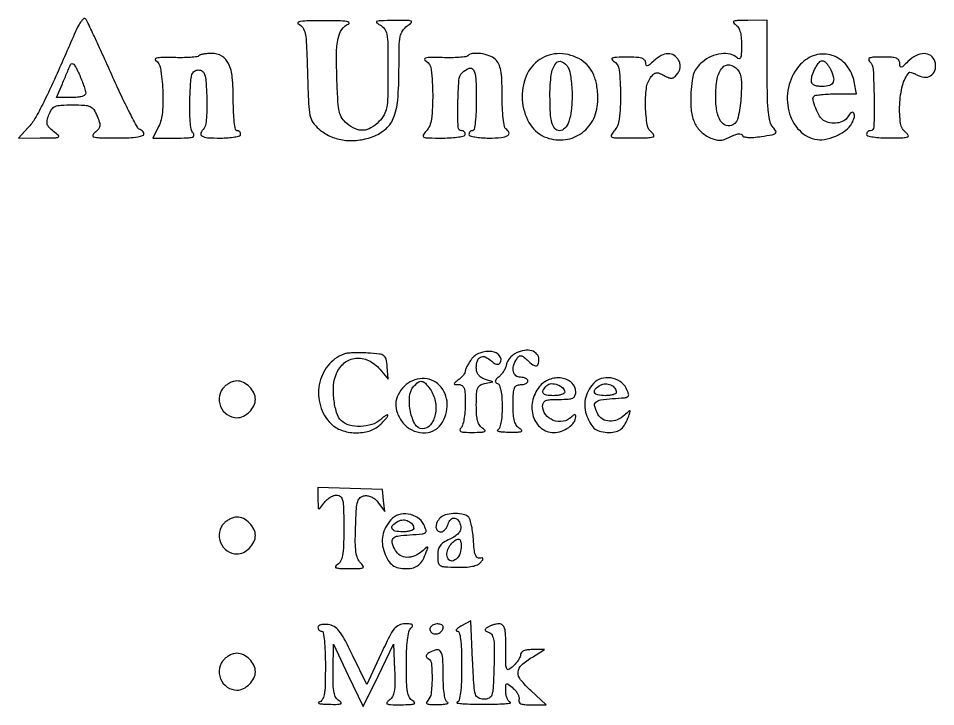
# Model space of a CAD drawing. Extents: x 16 to 560, y 1676 to 2109.
# Drawn here: x 15.6 to 264.7, y 1921.5 to 2108.5 of the extents above; entities that cross this region are included whole.
import ezdxf

# ---------------------------------------------------------------- set-up
doc = ezdxf.new("R2010")
doc.units = 0

msp = doc.modelspace()

# ---------------------------------------------------------------- linework, layer by layer
for points in [[(31.15173, 2104.914867, -0.002225), (25.822182, 2092.798487, -0.009915), (22.522388, 2085.765067, -0.01592), (20.138004, 2081.298466, -0.05941), (18.237154, 2078.75), (15.625818, 2076), (21.562909, 2076.022236, 0.00287), (25.57799, 2076.060325, 0.111331), (26.442379, 2076.269086, 0.522816), (26.506883, 2076.699938, 0.025032), (25.196639, 2077.816787, -0.034748), (23.997508, 2078.879806, -0.12532), (23.488191, 2079.75571, -0.125746), (23.460715, 2080.766799, -0.035092), (23.921889, 2082.294551, -0.056311), (24.701128, 2083.806712, -0.147126), (25.634124, 2084.577237, -0.087457), (27.145359, 2084.92103, -0.012304), (30.353929, 2085, -0.012545), (33.642244, 2084.917483, -0.094732), (35.145248, 2084.551143, -0.145519), (36.106901, 2083.712821, -0.043052), (37.016229, 2081.960821, -0.021153), (37.657708, 2080.205656, -0.112441), (37.743056, 2079.193911, -0.149587), (37.369594, 2078.393906, -0.047299), (36.387549, 2077.492624, 0.139467), (35.83954, 2076.765187, 0.451101), (36.084619, 2076.293339, 0.056369), (37.660553, 2076.084756, 0.003717), (42.25, 2076.031803, 0.014962), (46.818727, 2076.149783, 0.070682), (49.382623, 2076.661154, 0.464371), (49.674437, 2077.428684, 0.176352), (48.680969, 2078.292182, -0.179371), (47.962901, 2078.923725, -0.004424), (45.88275, 2082.865214, -0.009023), (43.538135, 2087.612866, -0.005954), (41.007374, 2093.149171, 0.002098), (38.514908, 2098.714848, 0.00314), (36.287028, 2103.553186, 0.001316), (34.344705, 2107.674292, 0.067607), (33.861539, 2108.414867, 0.401875), (33.42279, 2108.455997, 0.060372), (32.739132, 2107.764125, 0.040794), (31.944244, 2106.543656, 0.021454)], [(91.645219, 2107.007599, -0.150069), (92.852088, 2106.028759, -0.102516), (93.523282, 2104.382422, -0.035392), (93.876095, 2101.246743, -0.003317), (94.145219, 2093.484099, 0.003481), (94.429817, 2085.35227, 0.040537), (94.819744, 2082.197518, 0.098933), (95.640816, 2080.26214, 0.065604), (97.253944, 2078.457687, 0.068947), (100.228475, 2076.540066, 0.067805), (103.629141, 2075.489799, 0.064492), (107.338068, 2075.358671, 0.053297), (111.217246, 2076.144854, 0.090829), (115.092066, 2078.199772, 0.126878), (117.453635, 2081.308745, 0.079607), (118.6638, 2086.289926, 0.019827), (118.998446, 2094.693296, -0.004891), (119.059372, 2100.82579, -0.041862), (119.342524, 2103.554624, -0.098206), (119.995425, 2105.175831, -0.095576), (121.222506, 2106.443296, 0.035989), (122.349275, 2107.36, 0.549132), (122.271572, 2107.767405, 0.094392), (121.314882, 2107.951152, 0.003215), (117.472506, 2107.93232, 0.004401), (114.139627, 2107.865211, 0.067951), (113.010849, 2107.677687, 0.581002), (112.933721, 2107.329195, 0.071764), (113.75, 2106.779505, -0.120581), (115.015081, 2105.736713, -0.116273), (115.676814, 2104.213819, -0.040985), (115.948277, 2101.408864, -0.003639), (116, 2094.301731, -0.004379), (115.938426, 2087.271842, -0.0395), (115.642275, 2084.211727, -0.087086), (114.933339, 2082.264574, -0.065718), (113.545455, 2080.454545, -0.06168), (111.374461, 2078.761979, -0.119675), (109.286131, 2078.114209, -0.121582), (107.155958, 2078.500556, -0.064835), (104.860784, 2079.910535, -0.078061), (103.560206, 2081.350396, -0.087293), (102.824884, 2083.067222, -0.042561), (102.425145, 2085.796114, -0.006067), (102.15205, 2091.452204, -0.009812), (102.029105, 2098.907539, -0.04895), (102.45025, 2103.064949, -0.099286), (103.481993, 2105.527877, -0.149503), (105.279917, 2106.979905, 0.504004), (105.376126, 2107.349666, 0.192487), (104.822903, 2107.660082, 0.02752), (102.585228, 2107.830427, 0.005238), (98.5, 2107.873227, 0.005641), (94.550054, 2107.828664, 0.025769), (92.261182, 2107.658772, 0.145555), (91.587919, 2107.362384, 0.564056)], [(210.25, 2106.919901, -0.108122), (211.060198, 2106.175919, -0.078456), (211.601124, 2105.073002, -0.054175), (211.907027, 2103.492137, -0.020727), (212, 2101.25031, -0.009693), (211.954451, 2098.900904, -0.07412), (211.75, 2097.818815, -0.332949), (211.356231, 2097.553291, -0.18607), (210.8, 2097.8, 0.144702), (208.980839, 2098.789069, 0.083185), (206.467876, 2098.901203, 0.073973), (203.759913, 2098.154455, 0.073536), (201.380486, 2096.650857, 0.047537), (199.948786, 2095.160806, 0.077971), (199.089178, 2093.641201, 0.058015), (198.589447, 2091.627697, 0.016337), (198.282941, 2088.400857, 0.035054), (198.319723, 2083.83062, 0.078031), (199.123891, 2080.455056, 0.098588), (200.762262, 2077.987655, 0.085455), (203.298358, 2076.186283, 0.033605), (204.863981, 2075.5611, 0.084938), (206.073651, 2075.3866, 0.08087), (207.307946, 2075.6209, 0.028447), (208.969547, 2076.334921, -0.023677), (210.24867, 2076.899092, -0.060245), (211.230531, 2077.147404, -0.104475), (211.898655, 2077.09328, -0.244722), (212.248402, 2076.754795, 0.251118), (212.678324, 2076.348635, 0.050516), (213.752762, 2076.170857, 0.036965), (215.317149, 2076.187858, 0.016023), (217.38559, 2076.430572, 0.006695), (220.353929, 2076.916425, 0.121067), (221.227234, 2077.302852, 0.37475), (221.339551, 2077.86812, 0.053702), (220.587642, 2078.903156, -0.12151), (219.77221, 2080.4183, -0.037351), (219.311113, 2082.992713, -0.021227), (219.063843, 2087.101137, -0.004416), (219, 2094.328741), (219, 2108), (213.75, 2107.969591, 0.007048), (211.106127, 2107.917006, 0.064437), (209.973225, 2107.731064, 0.45961), (209.820456, 2107.386929, 0.151017)], [(64.669144, 2098.335811, -0.17028), (64.139439, 2098.081191, -0.010377), (62.363395, 2097.920921, -0.014517), (60.196132, 2097.833728, -0.010169), (57.752477, 2097.856113, 0.009189), (55.113422, 2097.885465, 0.03496), (53.4715, 2097.758544, 0.135174), (52.857423, 2097.487433, 0.50615), (52.8754, 2097.133784, -0.214299), (54.255359, 2094.960288, -0.0244), (54.818727, 2089.028264, -0.028974), (54.745282, 2082.926068, -0.09851), (53.703345, 2079.10716), (52.153289, 2076), (58.199089, 2076, 0.006641), (61.515855, 2076.044052, 0.063542), (62.911079, 2076.259882, 0.308939), (63.291162, 2076.719342, 0.1987), (63.078674, 2077.405204, -0.126804), (62.594776, 2078.431833, -0.023545), (62.298867, 2080.514748, -0.021342), (62.157498, 2083.264652, -0.01153), (62.206229, 2086.655204, -0.005937), (62.434305, 2091.27731, -0.055879), (62.77564, 2093.232679, -0.165665), (63.419252, 2094.148055, -0.158723), (64.5, 2094.5, -0.152231), (65.576751, 2094.164394, -0.167971), (66.221062, 2093.2875, -0.058737), (66.566769, 2091.424778, -0.00652), (66.7969, 2087.0969, -0.012814), (66.840117, 2084.107726, -0.019341), (66.710387, 2081.50735, -0.01748), (66.454483, 2079.445485, -0.158036), (66.0469, 2078.6469, 0.096943), (65.199558, 2077.387147, 0.374504), (65.470899, 2076.56238, 0.12032), (66.97983, 2076.100899, 0.014329), (70.5, 2076, 0.017105), (72.60834, 2076.072146, 0.027868), (74.384375, 2076.29375, 0.026982), (75.707933, 2076.608967, 0.332234), (76, 2077, 0.099038), (75.923658, 2077.381638, 0.097945), (75.70625, 2077.70625, 0.097945), (75.381638, 2077.923658, 0.099038), (75, 2078, -0.360933), (74.584126, 2078.345172, -0.016262), (74.280202, 2080.319373, -0.019889), (74.067552, 2082.956823, -0.01017), (74, 2086.277494, 0.02254), (73.719499, 2092.496603, 0.08607), (72.718411, 2096.231763, 0.153419), (70.882744, 2098.250065, 0.132845), (68.109963, 2099, 0.02193), (66.998262, 2098.951217, 0.025751), (65.953863, 2098.804894, 0.025987), (65.098461, 2098.593159, 0.123316)], [(137.669144, 2098.335811, -0.169725), (137.139485, 2098.08051, -0.010345), (135.363395, 2097.916259, -0.014478), (133.19613, 2097.823936, -0.010145), (130.752477, 2097.840239, 0.006226), (127.645084, 2097.885331, 0.049102), (126.212148, 2097.74725, 0.388379), (125.961615, 2097.407726, 0.235056), (126.25, 2096.954738, -0.234594), (127.77379, 2094.565825, -0.025498), (128.149918, 2087.850584, -0.028034), (127.803928, 2081.083828, -0.158411), (126.345012, 2077.828741, 0.061049), (125.601485, 2076.773067, 0.445513), (125.787836, 2076.257057, 0.09272), (126.892041, 2076.031973, 0.004044), (130.845012, 2076, 0.014902), (133.229582, 2076.071084, 0.025371), (135.211253, 2076.290617, 0.02341), (136.693283, 2076.603208, 0.341439), (137, 2077, 0.099038), (136.923658, 2077.381638, 0.097945), (136.70625, 2077.70625, 0.097945), (136.381638, 2077.923658, 0.099038), (136, 2078, -0.405598), (135.057759, 2078.914841, -0.010541), (135.003561, 2085.348289, -0.013409), (135.255091, 2091.716876, -0.181739), (136.2, 2093.8, -0.108835), (138.01325, 2094.958611, -0.377148), (139.208306, 2094.495725, -0.107862), (139.859605, 2092.096332, -0.012541), (140, 2086.5, -0.009838), (139.93272, 2083.081088, -0.019442), (139.720588, 2080.375, -0.015687), (139.417447, 2078.348392, -0.362465), (139, 2078, 0.099038), (138.618362, 2077.923658, 0.097945), (138.29375, 2077.70625, 0.097945), (138.076342, 2077.381638, 0.099038), (138, 2077, 0.332234), (138.292067, 2076.608967, 0.026982), (139.615625, 2076.29375, 0.027868), (141.39166, 2076.072146, 0.017105), (143.5, 2076, 0.022038), (146.779747, 2076.14463, 0.105125), (148.562652, 2076.691498, 0.384203), (148.845503, 2077.517094, 0.154631), (148, 2078.5, -0.217816), (147.6045, 2079.092881, -0.01188), (147.29375, 2081.370498, -0.016696), (147.072556, 2084.184251, -0.011266), (147, 2087.404029, 0.008463), (146.925377, 2091.812694, 0.037036), (146.644891, 2094.402401, 0.065369), (146.0964, 2096.100194, 0.098366), (145.171259, 2097.345012, 0.095549), (143.492856, 2098.362638, 0.055861), (141.202442, 2098.930225, 0.057411), (139.003335, 2098.966762, 0.17354)], [(156.658965, 2096.946382, 0.146101), (153.2303, 2092.083616, 0.11078), (152.553603, 2085.557455, 0.115066), (154.719185, 2079.55908, 0.166457), (159.115236, 2076.109673, 0.116712), (164.184894, 2075.585354, 0.129334), (168.738401, 2077.438792, 0.125778), (171.877612, 2081.34663, 0.107035), (173, 2086.529672, 0.040918), (172.683875, 2090.386085, 0.068191), (171.72332, 2093.494021, 0.080115), (170.10893, 2095.875103, 0.084663), (167.854975, 2097.574996, 0.06224), (164.91976, 2098.656188, 0.071295), (161.943438, 2098.913568, 0.074605), (159.127707, 2098.328058, 0.0783)], [(188.188561, 2096.961045, -0.012395), (187.024239, 2095.929021, -0.119524), (186.436751, 2095.6361, -0.376872), (186.11646, 2095.809506, -0.088671), (186, 2096.461045, 0.196577), (185.698896, 2097.197316, 0.12936), (184.902088, 2097.671805, 0.058841), (183.397738, 2097.918062, 0.012626), (180.75, 2097.969591, 0.007048), (178.106127, 2097.917006, 0.064437), (176.973225, 2097.731064, 0.45961), (176.820456, 2097.386929, 0.151017), (177.25, 2096.919901, -0.238565), (178.77571, 2094.565618, -0.025419), (179.150754, 2087.851963, -0.028053), (178.804558, 2081.084949, -0.158394), (177.345012, 2077.828741, 0.076221), (176.66123, 2076.792802, 0.444262), (176.889281, 2076.260663, 0.080158), (178.156499, 2076.043395, 0.003609), (182.595012, 2076.031803, 0.004634), (186.514641, 2076.086186, 0.058779), (187.972418, 2076.292459, 0.429556), (188.214937, 2076.734957, 0.154053), (187.75, 2077.392046, -0.191933), (186.426275, 2079.589193, -0.033767), (185.957698, 2084.482111, -0.035793), (186.176177, 2089.491298, -0.129778), (187.329165, 2092.435482, -0.044071), (188.137696, 2093.358349, -0.153863), (188.839354, 2093.70417, -0.132433), (189.677348, 2093.610985, -0.029338), (191, 2093, 0.028776), (192.317332, 2092.389676, 0.129782), (193.152268, 2092.29052, 0.154698), (193.846326, 2092.62312, 0.046429), (194.632088, 2093.511528, 0.053322), (195.16103, 2094.425086, 0.08455), (195.38383, 2095.299155, 0.086096), (195.302984, 2096.186257, 0.057248), (194.92607, 2097.13814, 0.126646), (193.711582, 2098.459317, 0.15159), (192.091446, 2098.915753, 0.118959), (190.187172, 2098.402881, 0.062615)], [(228.038791, 2096.041526, 0.121275), (224.954737, 2090.527822, 0.114624), (224.694722, 2084.089697, 0.125465), (227.25136, 2078.623819, 0.162374), (231.907566, 2075.693444, 0.104485), (234.508215, 2075.611323, 0.056745), (237.58578, 2076.52976, 0.057027), (240.351287, 2078.103332, 0.11251), (242.000529, 2080.000988, 0.058178), (242.661658, 2081.679728, 0.211263), (242.485962, 2082.786331, 0.458516), (241.795508, 2082.881598, 0.08467), (240.875307, 2081.74167, -0.144808), (239.771925, 2080.665369, -0.085382), (238.007317, 2080.090362, -0.079841), (236.029274, 2080.11942, -0.098399), (234.312561, 2080.785665, -0.121989), (233.212455, 2081.939303, -0.036653), (232.159042, 2084.144771, -0.032919), (231.448864, 2086.388747, -0.262302), (231.730511, 2087.397177, -0.162385), (232.206813, 2087.635204, -0.010587), (233.75964, 2087.822921, -0.014513), (235.656785, 2087.956141, -0.010271), (237.791667, 2088), (243.25, 2088), (242.62607, 2091.25, 0.122825), (240.531519, 2095.768114, 0.144724), (236.666412, 2098.439822, 0.150544), (232.089932, 2098.524616, 0.135602)], [(257.222222, 2096.777778, -0.009151), (255.94567, 2095.547114, -0.13264), (255.395161, 2095.256967, -0.414034), (255.092414, 2095.448371, -0.055539), (255, 2096.277778, 0.147756), (254.74397, 2097.125255, 0.159528), (254.067742, 2097.658392, 0.073825), (252.74998, 2097.930806, 0.014118), (250.3, 2098, 0.0096), (247.925377, 2097.954404, 0.073105), (246.829167, 2097.75, 0.330343), (246.558074, 2097.355767, 0.189643), (246.8, 2096.8, -0.185873), (247.774007, 2094.606255, -0.009915), (248.010645, 2086.841708, -0.007574), (247.975077, 2078.956095, -0.408467), (247, 2078, 0.099038), (246.618362, 2077.923658, 0.097945), (246.29375, 2077.70625, 0.097945), (246.076342, 2077.381638, 0.099038), (246, 2077, 0.343379), (246.309858, 2076.60201, 0.023516), (247.804549, 2076.29791, 0.025245), (249.813189, 2076.08986, 0.014455), (252.25, 2076.031803, 0.004944), (255.816919, 2076.085226, 0.067271), (257.09776, 2076.290881, 0.456897), (257.290585, 2076.722551, 0.121707), (256.75, 2077.392046, -0.196716), (255.217264, 2079.989986, -0.048329), (254.974602, 2085.045014, -0.048936), (255.750755, 2090.308346, -0.114483), (257.549808, 2093.83102, -0.285701), (257.76893, 2093.902196, -0.021674), (258.39371, 2093.718578, -0.02466), (259.166825, 2093.411133, -0.015899), (260.031018, 2092.983399, 0.129974), (262.019614, 2092.511698, 0.173886), (263.734821, 2093.176821, 0.169641), (264.66407, 2094.798067, 0.123549), (264.535391, 2096.888493, 0.164688), (263.429309, 2098.393537, 0.157716), (261.615329, 2098.950133, 0.11854), (259.390199, 2098.379318, 0.074714)], [(33.925836, 2088.25, -0.244857), (33.688147, 2087.71918, -0.090813), (32.94297, 2087.323244, -0.054836), (31.708406, 2087.075933, -0.022039), (29.98658, 2087), (25.97316, 2087), (27.577389, 2090.75, 0.00055), (28.235002, 2092.291903, 0.000562), (28.884351, 2093.823862, 0.000544), (29.445279, 2095.155408, 0.002354), (29.773875, 2095.948253, -0.277538), (30.163309, 2096.238903, -0.233936), (30.652143, 2096.05496, -0.068235), (31.29529, 2095.14455, -0.015774), (32.108902, 2093.448253, -0.009216), (32.781564, 2091.844982, -0.010642), (33.361519, 2090.292612, -0.009785), (33.797637, 2088.961828, -0.059534)], [(164.964816, 2095.065741, -0.071628), (165.365486, 2093.962575, -0.01735), (165.695915, 2092.045423, -0.017446), (165.923908, 2089.797826, -0.016553), (166, 2087.5, -0.026337), (165.786721, 2083.453744, -0.060322), (165.104128, 2080.482584, -0.095143), (164.01473, 2078.648742, -0.214462), (162.571805, 2078, -0.219956), (161.345077, 2078.567089, -0.113016), (160.546906, 2080.101408, -0.052085), (160.114529, 2082.952002, -0.011614), (160, 2087.881787, -0.032948), (160.34835, 2093.162362, -0.118799), (161.553936, 2096.286973, -0.365883), (163.203341, 2096.733819, -0.162009)], [(210.927539, 2094.58731, -0.163639), (211.948208, 2091.942633, -0.031568), (211.848326, 2086.740301, -0.030095), (211.115114, 2081.629262, -0.207946), (209.691431, 2079.603976, -0.216128), (207.883074, 2079.381643, -0.181318), (206.346174, 2080.579654, -0.096822), (205.32295, 2083.323854, -0.040987), (205, 2087.256871, -0.04408), (205.426415, 2092.08435, -0.126613), (206.812206, 2095.121298, -0.274479), (208.772608, 2095.848155, -0.176129)], [(235.964816, 2095.065741, -0.04526), (236.94188, 2092.760804, -0.171781), (236.89603, 2091.220581, -0.224985), (235.931744, 2090.30738, -0.079063), (234, 2090, -0.033022), (232.648886, 2090.08933, -0.087468), (231.729006, 2090.380478, -0.13464), (231.196458, 2090.875302, -0.139502), (231, 2091.565741, -0.079187), (231.264826, 2093.22742, -0.047118), (232.065888, 2095.06923, -0.046641), (233.087814, 2096.57059, -0.223606), (234, 2097, -0.150179), (234.428343, 2096.868375, -0.045357), (234.960638, 2096.431812, -0.040905), (235.500138, 2095.806006, -0.034591)], [(138.556704, 2015.777494, 0.01766), (137.960783, 2014.85933, 0.020027), (137.457282, 2013.938406, 0.01967), (137.094886, 2013.128969, 0.095695), (137, 2012.637736, -0.129432), (136.883619, 2012.195684, -0.036794), (136.485938, 2011.599699, -0.034415), (135.919766, 2010.968033, -0.030488), (135.25, 2010.392046, 0.005777), (134.13212, 2009.522916, 0.22845), (134, 2009.24884, 0.395521), (134.161439, 2009.076683, 0.011517), (135.25, 2009.031803, -0.15434), (136.12591, 2008.737219, -0.157011), (136.665953, 2007.994385, -0.067819), (136.934426, 2006.533208, -0.011571), (137, 2003.7, -0.020792), (136.911925, 2001.58293, -0.024856), (136.6475, 1999.604375, -0.024774), (136.265473, 1997.988067, -0.12661), (135.8, 1997.2, 0.171477), (135.534291, 1996.643915, 0.345726), (135.777083, 1996.256335, 0.078228), (136.8017, 1996.060017, 0.010001), (139.05, 1996.030409, 0.007366), (141.347588, 1996.079966, 0.083819), (142.233494, 1996.26282, 0.508239), (142.32063, 1996.590942, 0.090879), (141.75, 1997.080099, -0.114293), (140.915185, 1997.86566, -0.080492), (140.378666, 1999.043119, -0.050871), (140.085165, 2000.802958, -0.015902), (140, 2003.480139, -0.01122), (140.069603, 2006.581432, -0.081134), (140.375103, 2008.037645, -0.165324), (141.040831, 2008.833843, -0.088352), (142.25, 2009.3035), (144.5, 2009.746101), (142.25, 2010.489682, -0.066453), (141.2798, 2010.960607, -0.088582), (140.57198, 2011.635116, -0.089436), (140.145838, 2012.507498, -0.069108), (140, 2013.557614, -0.074253), (140.284991, 2015.4661, -0.205843), (141.14355, 2016.480301, -0.219666), (142.422893, 2016.518485, -0.083427), (143.963736, 2015.532819, 0.034239), (144.805722, 2014.869701, 0.091132), (145.50256, 2014.561101, 0.150882), (146.050105, 2014.596395, 0.164806), (146.45974, 2014.934857, 0.322121), (146.326049, 2016.850471, 0.195341), (144.232602, 2017.972594, 0.11266), (140.92151, 2017.579546, 0.155551)], [(150.843281, 2017.609186, 0.055016), (149.928146, 2017.019495, 0.04581), (149.100031, 2016.210224, 0.047768), (148.475027, 2015.315767, 0.085798), (148.174498, 2014.474883, -0.057436), (147.922094, 2013.619133, -0.035008), (147.442819, 2012.679226, -0.03473), (146.828592, 2011.802211, -0.051035), (146.16564, 2011.135248, 0.027003), (145.423369, 2010.456909, 0.139248), (145.159299, 2009.973142, 0.264662), (145.272319, 2009.600556, 0.100377), (145.75, 2009.301915, -0.213534), (146.291362, 2008.767006, -0.043737), (146.676347, 2007.444277, -0.033774), (146.92305, 2005.531813, -0.015193), (147, 2003, -0.015358), (146.922451, 2000.475879, -0.033339), (146.674812, 1998.552994, -0.042538), (146.289573, 1997.212064, -0.208569), (145.75, 1996.662281, 0.607908), (145.731676, 1996.469657, 0.10152), (146.189063, 1996.2918, 0.028792), (147.351886, 1996.162253, 0.01065), (149, 1996.109356, 0.007272), (151.304392, 1996.118017, 0.080433), (152.208599, 1996.281455, 0.51356), (152.301247, 1996.600547, 0.094553), (151.75, 1997.080099, -0.114886), (150.913175, 1997.869399, -0.080592), (150.377024, 1999.054011, -0.050548), (150.084524, 2000.830752, -0.01554), (150, 2003.54969, -0.009946), (150.061813, 2006.656928, -0.078137), (150.341738, 2008.068711, -0.189894), (150.946574, 2008.748642, -0.117654), (152, 2009, 0.048028), (152.765418, 2009.073693, 0.068025), (153.4125, 2009.29375, 0.088204), (153.848523, 2009.618118, 0.191087), (154, 2010, 0.191087), (153.848523, 2010.381882, 0.088204), (153.4125, 2010.70625, 0.068025), (152.765418, 2010.926307, 0.048028), (152, 2011, -0.167499), (150.753716, 2011.429554, -0.176598), (150.06991, 2012.526636, -0.124246), (150.133949, 2014.149319, -0.069442), (150.954263, 2015.960237, -0.056823), (151.528219, 2016.673612, -0.220572), (152.048425, 2016.860891, -0.142294), (152.683972, 2016.613422, -0.020392), (153.767691, 2015.710237, 0.022379), (155.382548, 2014.375229, 0.176699), (156.296371, 2014.096276, 0.328899), (156.833594, 2014.538781, 0.061645), (157, 2015.883369, 0.180881), (156.462964, 2017.319303, 0.146462), (155.063451, 2018.204852, 0.109255), (153.038138, 2018.317686, 0.075266)], [(104, 2017.309476, 0.138267), (99.675751, 2014.126961, 0.120109), (97.362168, 2008.980396, 0.116945), (97.646496, 2003.233424, 0.126451), (100.495213, 1998.413878, 0.11237), (103.358296, 1996.612491, 0.077567), (107.138383, 1995.913016, 0.078076), (110.926205, 1996.399319, 0.117157), (113.811439, 1998.038955, 0.013978), (114.649662, 1998.86483, 0.01887), (115.35711, 1999.659927, 0.016127), (115.888442, 2000.348591, 0.157507), (116, 2000.693943, 0.515664), (115.853813, 2000.797997, 0.052568), (115.397889, 2000.584113, 0.032414), (114.737436, 2000.123996, 0.015569), (113.950262, 1999.454988, -0.111052), (111.652472, 1998.156493, -0.066453), (108.541745, 1997.653021, -0.067873), (105.496997, 1997.982493, -0.136353), (103.409012, 1999.162417, -0.12295), (102.061439, 2001.406808, -0.046656), (101.320166, 2005.011548, -0.046214), (101.253723, 2008.872738, -0.079553), (101.997451, 2011.993847, -0.122431), (104.142108, 2014.896408, -0.148427), (107.251543, 2016.196766, -0.139409), (110.710955, 2015.582825, -0.103466), (113.795801, 2013.194223), (116.091602, 2010.5), (115.795801, 2013.885534, 0.032645), (115.477703, 2015.956373, 0.188425), (114.872635, 2016.859736, 0.126009), (113.67626, 2017.306576, 0.011646), (110.5, 2017.572291, 0.011837), (108.475762, 2017.646207, 0.01331), (106.528125, 2017.619343, 0.012635), (104.87857, 2017.510845, 0.067281)], [(120.454545, 2008.545455, 0.076778), (118.75617, 2006.226546, 0.110539), (118.107665, 2003.775993, 0.10739), (118.558887, 2001.230461, 0.069391), (120.07258, 1998.634859, 0.10909), (122.443121, 1996.690455, 0.10789), (125.421588, 1995.915031, 0.114701), (128.308523, 1996.466245, 0.136518), (130.443296, 1998.222506, 0.16109), (132.105155, 2003.759605, 0.187422), (129.984686, 2008.797418, 0.213809), (125.303148, 2010.670407, 0.188356)], [(157.07258, 2008.365141, 0.116059), (155.253273, 2004.454443, 0.128401), (155.465725, 2000.296909, 0.148522), (157.599211, 1997.187418, 0.170256), (160.985275, 1996, 0.081804), (163.098966, 1996.348145, 0.072885), (165.083341, 1997.361138, 0.080923), (166.51061, 1998.770283, 0.15889), (167, 2000.271429, 0.081409), (166.927739, 2000.712302, 0.338433), (166.718354, 2000.853473, 0.158891), (166.367249, 2000.71543, 0.023917), (165.8, 2000.2, -0.155225), (163.546813, 1999.034383, -0.134958), (160.89258, 1999.29769, -0.138244), (158.790858, 2000.868796, -0.165006), (158, 2003.2, -0.130595), (158.238071, 2004.095939, -0.169303), (158.875, 2004.65, -0.080495), (160.126596, 2004.929702, -0.014806), (162.5, 2005, 0.014095), (164.962053, 2005.069418, 0.08906), (166.177427, 2005.359156, 0.185286), (166.781283, 2005.954253, 0.106977), (167, 2006.964816, 0.206401), (165.922549, 2009.46372, 0.155356), (163.195406, 2010.775633, 0.128685), (159.788883, 2010.379275, 0.133913)], [(171.817182, 2009.298524, 0.056913), (170.366144, 2007.210422, 0.074162), (169.578813, 2005.023307, 0.07618), (169.475417, 2002.748568, 0.064257), (170.037095, 2000.402434, 0.042024), (171.080067, 1998.228462, 0.104184), (172.263657, 1996.92945, 0.10793), (173.842875, 1996.244556, 0.047123), (176.127555, 1996.015313, 0.068204), (177.948859, 1996.254111, 0.108727), (179.333965, 1996.980804, 0.092588), (180.430706, 1998.319512, 0.039238), (181.3878, 2000.443933, 0.00681), (181.814607, 2001.685007, 0.446126), (181.713634, 2001.86069, 0.236973), (181.443752, 2001.790205, 0.003685), (180.214294, 2000.693933, -0.08518), (178.26356, 1999.455614, -0.107695), (176.167199, 1999.071757, -0.124075), (174.31855, 1999.604048, -0.138923), (173.035184, 2000.934259, -0.048036), (172.155143, 2003.042744, -0.267372), (172.416109, 2004.19289, -0.172665), (173.699178, 2004.866091, -0.020134), (176.972466, 2005.19774, 0.006368), (180.263224, 2005.439872, 0.140539), (181.152463, 2005.780109, 0.324122), (181.353401, 2006.431435, 0.033638), (180.699663, 2008, 0.133013), (179.03604, 2009.871714, 0.109069), (176.525756, 2010.82359, 0.110494), (173.875094, 2010.624593, 0.139587)], [(71.571429, 2008.428571, 0.151491), (70.258422, 2005.935216, 0.14356), (70.548564, 2003.077019, 0.144474), (72.332425, 2000.840596, 0.15383), (75, 2000, 0.116765), (76.742174, 2000.412474, 0.080283), (78.394764, 2001.605236, 0.080283), (79.587526, 2003.257826, 0.116765), (80, 2005, 0.116765), (79.587526, 2006.742174, 0.080283), (78.394764, 2008.394764, 0.080283), (76.742174, 2009.587526, 0.116765), (75, 2010, 0.068562), (74.174536, 2009.886274, 0.039005), (73.226786, 2009.538393, 0.038141), (72.309473, 2009.030083, 0.05083)], [(127.443296, 2007.777494, -0.105092), (128.829867, 2004.512494, -0.096636), (128.828073, 2000.861094, -0.120692), (127.530349, 1998.056581, -0.228135), (125.335184, 1997, -0.274396), (123.397149, 1998.150176, -0.074198), (122.116968, 2001.641461, -0.068616), (121.849397, 2005.670523, -0.15677), (122.97125, 2008.465358, -0.054795), (124.171858, 2009.626274, -0.205765), (125.164253, 2009.88311, -0.168485), (126.167723, 2009.352433, -0.034888)], [(164, 2006.964816, -0.260373), (163.792731, 2006.593777, -0.060265), (163.11875, 2006.283415, -0.047344), (162.149321, 2006.070151, -0.03049), (161, 2006, -0.034493), (159.018896, 2006.13683, -0.213674), (158.175056, 2006.66462, -0.295242), (158.161047, 2007.504601, -0.057037), (159.153196, 2008.753196, -0.193956), (160.362253, 2009.267576, -0.093413), (162.050883, 2008.982579, -0.09555), (163.490315, 2008.111885, -0.212167)], [(178, 2006.877555, -0.274322), (177.799313, 2006.539295, -0.053871), (177.11875, 2006.257782, -0.043498), (176.149487, 2006.063686, -0.027681), (175, 2006, -0.047802), (172.971755, 2006.194352, -0.246412), (172.118806, 2006.876039, -0.314518), (172.304494, 2007.810746, -0.063847), (173.739424, 2008.87405, -0.125329), (175.10239, 2009.237865, -0.112901), (176.532392, 2008.928042, -0.122207), (177.604613, 2008.05846, -0.162963)], [(97, 1977.816427, 0.003901), (97.017377, 1975.589122, 0.246489), (97.198964, 1975.255897, 0.39971), (97.497054, 1975.307682, 0.006816), (98.556704, 1976.777494, -0.052447), (99.296151, 1977.627743, -0.04614), (100.226969, 1978.347139, -0.048718), (101.19926, 1978.839075, -0.093028), (102.056704, 1979, -0.181985), (103.102089, 1978.606479, -0.160593), (103.69572, 1977.598566, -0.048844), (103.950112, 1975.419012, -0.004646), (104, 1970.04969, -0.006692), (103.934959, 1965.190326, -0.036766), (103.672648, 1962.582943, -0.07538), (103.150473, 1961.029319, -0.143132), (102.25, 1960.080099, 0.116653), (101.74714, 1959.602472, 0.489346), (101.862911, 1959.265909, 0.073651), (102.863504, 1959.081476, 0.007234), (105.321429, 1959.030409, 0.005557), (108.272528, 1959.044597, 0.110757), (109.144231, 1959.254722, 0.449162), (109.267618, 1959.701721, 0.052652), (108.532765, 1960.610092, -0.106052), (107.749605, 1961.821016, -0.057077), (107.309938, 1963.551987, -0.033846), (107.135418, 1966.151168, -0.008706), (107.211336, 1970.360092, -0.005779), (107.440716, 1975.236356, -0.055778), (107.791071, 1977.277354, -0.154837), (108.470722, 1978.295345, -0.134127), (109.653443, 1978.806898, -0.085008), (110.664393, 1978.778537, -0.071509), (111.675533, 1978.42037, -0.064953), (112.628053, 1977.750475, -0.051264), (113.465207, 1976.806898), (115.123528, 1974.5), (114.811764, 1977.5), (114.5, 1980.5), (105.75, 1980.788933), (97, 1981.077866)], [(71.571429, 1971.428571, 0.151491), (70.258422, 1968.935216, 0.14356), (70.548564, 1966.077019, 0.144474), (72.332425, 1963.840596, 0.15383), (75, 1963, 0.116765), (76.742174, 1963.412474, 0.080283), (78.394764, 1964.605236, 0.080283), (79.587526, 1966.257826, 0.116765), (80, 1968, 0.116765), (79.587526, 1969.742174, 0.080283), (78.394764, 1971.394764, 0.080283), (76.742174, 1972.587526, 0.116765), (75, 1973, 0.068562), (74.174536, 1972.886274, 0.039005), (73.226786, 1972.538393, 0.038141), (72.309473, 1972.030083, 0.05083)], [(116.817182, 1972.298524, 0.056913), (115.366144, 1970.210422, 0.074162), (114.578813, 1968.023307, 0.07618), (114.475417, 1965.748568, 0.064257), (115.037095, 1963.402434, 0.042024), (116.080067, 1961.228462, 0.104184), (117.263657, 1959.92945, 0.10793), (118.842875, 1959.244556, 0.047123), (121.127555, 1959.015313, 0.068204), (122.948859, 1959.254111, 0.108727), (124.333965, 1959.980804, 0.092588), (125.430706, 1961.319512, 0.039238), (126.3878, 1963.443933, 0.00681), (126.814607, 1964.685007, 0.446126), (126.713634, 1964.86069, 0.236973), (126.443752, 1964.790205, 0.003685), (125.214294, 1963.693933, -0.08518), (123.26356, 1962.455614, -0.107695), (121.167199, 1962.071757, -0.124075), (119.31855, 1962.604048, -0.138923), (118.035184, 1963.934259, -0.048036), (117.155143, 1966.042744, -0.267372), (117.416109, 1967.19289, -0.172665), (118.699178, 1967.866091, -0.020134), (121.972466, 1968.19774, 0.006368), (125.263224, 1968.439872, 0.140539), (126.152463, 1968.780109, 0.324122), (126.353401, 1969.431435, 0.033638), (125.699663, 1971, 0.133013), (124.03604, 1972.871714, 0.109069), (121.525756, 1973.82359, 0.110494), (118.875094, 1973.624593, 0.139587)], [(130.2, 1972.8, 0.081274), (129.311354, 1971.563643, 0.128001), (129.044954, 1970.291321, 0.190372), (129.45929, 1969.374509, 0.194939), (130.383369, 1969, 0.134877), (130.953363, 1969.156608, 0.073014), (131.522101, 1969.618448, 0.064078), (132.003743, 1970.300282, 0.057876), (132.3173, 1971.105356, -0.131396), (133.047228, 1972.388901, -0.252286), (134.147435, 1972.727033, -0.209668), (135.202342, 1971.990628, -0.10386), (135.759172, 1970.421672, -0.11484), (135.669004, 1969.47156, -0.099459), (135.16919, 1968.601771, -0.072614), (134.214605, 1967.787902, -0.032433), (132.759172, 1967, 0.0333), (131.099809, 1966.09798, 0.095157), (130.146598, 1965.20241, 0.107518), (129.657831, 1964.085837, 0.04964), (129.5, 1962.5, 0.041273), (129.650166, 1960.683917, 0.220075), (130.196414, 1959.882447, 0.119981), (131.380061, 1959.515663, 0.009254), (134.728022, 1959.371054, 0.018916), (137.084348, 1959.402084, 0.037462), (138.937896, 1959.636658, 0.048672), (140.309502, 1960.058004, 0.12128), (141.147294, 1960.677479, 0.014895), (141.736878, 1961.43256, 0.211169), (141.808929, 1961.759478, 0.380725), (141.609239, 1961.909383, 0.032266), (140.919273, 1961.806424, -0.24655), (140.237875, 1961.995608, -0.124083), (139.74314, 1962.768116, -0.054214), (139.40718, 1964.311076, -0.012378), (139.189827, 1966.978172, 0.019364), (138.98405, 1969.131305, 0.02553), (138.621256, 1971.069357, 0.024598), (138.170863, 1972.605018, 0.169079), (137.689827, 1973.212859, 0.104281), (136.025833, 1973.836404, 0.051493), (133.760435, 1973.944835, 0.051789), (131.578153, 1973.595898, 0.131591)], [(123, 1969.877555, -0.274322), (122.799313, 1969.539295, -0.053871), (122.11875, 1969.257782, -0.043498), (121.149487, 1969.063686, -0.027681), (120, 1969, -0.047802), (117.971755, 1969.194352, -0.246412), (117.118806, 1969.876039, -0.314518), (117.304494, 1970.810746, -0.063847), (118.739424, 1971.87405, -0.125329), (120.10239, 1972.237865, -0.112901), (121.532392, 1971.928042, -0.122207), (122.604613, 1971.05846, -0.162963)], [(135.816422, 1964.258551, -0.109319), (135.142846, 1962.309142, -0.161029), (133.769827, 1961.150266, -0.297477), (132.561568, 1961.390888, -0.201654), (132, 1962.726676, -0.093573), (132.273684, 1964.176278, -0.069972), (133.073235, 1965.595932, -0.074843), (134.158267, 1966.645428, -0.156085), (135.266422, 1967, -0.285495), (135.576886, 1966.806997, -0.065195), (135.785384, 1966.194699, -0.048635), (135.874952, 1965.309156, -0.029639)], [(97, 1943.066422, 0.09266), (97.076096, 1942.659329, 0.096216), (97.29375, 1942.313262, 0.099294), (97.618453, 1942.081653, 0.105805), (98, 1942, -0.368104), (98.423384, 1941.639447, -0.013567), (98.72348, 1939.393331, -0.017767), (98.933717, 1936.401537, -0.008657), (99, 1932.573324, -0.005382), (98.942984, 1927.276355, -0.038447), (98.691461, 1924.728018, -0.096089), (98.16729, 1923.363764, -0.191482), (97.25, 1922.689326, 0.421417), (97.149351, 1922.512524, 0.280998), (97.335938, 1922.341198, 0.034225), (98.374806, 1922.209083, 0.009763), (100, 1922.14641, 0.007236), (102.297116, 1922.135966, 0.079513), (103.202774, 1922.290141, 0.517037), (103.296249, 1922.604394, 0.094816), (102.75, 1923.080099, -0.128923), (101.873171, 1923.954207, -0.082887), (101.357561, 1925.303041, -0.043654), (101.111454, 1927.481923, -0.009297), (101.086145, 1931.29969), (101.17229, 1938.5), (105.233018, 1930), (109.293746, 1921.5), (113.396873, 1930), (117.5, 1938.5), (117.800847, 1931.523764, -0.00971), (117.888953, 1927.803397, -0.044328), (117.706875, 1925.649654, -0.081079), (117.225037, 1924.264389, -0.111175), (116.359717, 1923.273764, 0.075152), (115.696554, 1922.615891, 0.49529), (115.80707, 1922.232091, 0.08862), (116.755772, 1922.04579, 0.005821), (119.55887, 1922.030409, 0.007184), (122.068634, 1922.081923, 0.070843), (123.106188, 1922.266807, 0.481813), (123.231828, 1922.605707, 0.125761), (122.75, 1923.080099, -0.141652), (121.851995, 1924.021232, -0.075964), (121.32912, 1925.553342, -0.03739), (121.065728, 1928.113963, -0.006939), (121, 1932.84969, -0.010253), (121.076925, 1936.600815, -0.019755), (121.318569, 1939.595588, -0.020591), (121.683692, 1941.841014, -0.146797), (122.2, 1942.8, 0.067256), (122.649309, 1943.389703, 0.373149), (122.577206, 1943.75, 0.150055), (122.030794, 1943.95636, 0.015805), (120.650589, 1944, 0.106309), (119.003771, 1943.645855, 0.119174), (117.725804, 1942.652227, 0.052752), (116.378839, 1940.538165, 0.006988), (114.078261, 1935.75), (110.255343, 1927.5), (106.377671, 1935.5, 0.008446), (104.150807, 1939.903155, 0.046972), (102.702811, 1942.11811, 0.092372), (101.36319, 1943.278208, 0.104105), (99.75, 1943.816422, 0.036601), (98.696507, 1943.860052, 0.058686), (97.807812, 1943.726634, 0.081602), (97.204679, 1943.450684, 0.249719)], [(127.542705, 1943.069098, 0.108373), (127.401101, 1942.665803, 0.099685), (127.434921, 1942.22714, 0.095498), (127.639411, 1941.820631, 0.090427), (127.983688, 1941.510081, 0.142343), (128.922836, 1941.249368, 0.116119), (129.93936, 1941.501581, 0.11951), (130.715504, 1942.171804, 0.156409), (131, 1943.059017, 0.280205), (130.598328, 1943.719488, 0.119333), (129.552855, 1943.975841, 0.09745), (128.337303, 1943.740337, 0.159216)], [(136, 1943.458123, 0.020474), (135.118588, 1942.920704, 0.065453), (134.601562, 1942.467967, 0.262709), (134.543427, 1942.191238, 0.319147), (134.75, 1942.035435, -0.323476), (135.349525, 1941.575835, -0.039912), (135.715873, 1939.867634, -0.026021), (135.938455, 1937.072062, -0.006855), (136, 1932.583333, -0.007664), (135.933115, 1928.220175, -0.023674), (135.703423, 1925.281206, -0.030487), (135.336571, 1923.33478, -0.23943), (134.75, 1922.662281, 0.770652), (134.774787, 1922.466458, 0.015565), (136.364062, 1922.306058, 0.011802), (138.822274, 1922.193255, 0.005564), (142, 1922.157895, 0.005564), (145.177726, 1922.193255, 0.011802), (147.635938, 1922.306058, 0.015565), (149.225213, 1922.466458, 0.770652), (149.25, 1922.662281, -0.142942), (148.77061, 1923.040123, -0.058408), (148.367188, 1923.773927, -0.051358), (148.092533, 1924.717134, -0.045214), (148, 1925.738321, -0.010048), (148.03353, 1927.406662, -0.305595), (148.268799, 1927.727076, -0.267838), (148.682598, 1927.652156, -0.008265), (150.035267, 1926.468084, -0.044524), (150.776656, 1925.66624, -0.051387), (151.324659, 1924.781526, -0.058747), (151.614164, 1923.948638, -0.146938), (151.566652, 1923.313096, 0.217754), (151.603566, 1922.722349, 0.18031), (152.080735, 1922.301478, 0.074198), (153.152447, 1922.064208, 0.01744), (154.992662, 1922), (158.922554, 1922), (154.796312, 1925.848917, -0.035221), (152.029025, 1928.820912, -0.183327), (151.343685, 1930.912042, -0.202971), (152.247173, 1932.799609, -0.044117), (155.216419, 1934.990538), (158.5, 1936.992524), (155.25, 1936.996262, 0.03072), (153.872261, 1936.913124, 0.067531), (152.853389, 1936.645844, 0.104139), (152.226179, 1936.217725, 0.193443), (152, 1935.654988, -0.105367), (151.863329, 1935.01364, -0.036283), (151.4125, 1934.173392, -0.034148), (150.765355, 1933.29186, -0.033439), (150, 1932.5, -0.047978), (148.793167, 1931.602059, -0.459561), (148.257138, 1931.778359, -0.094889), (148.029102, 1932.89029, -0.003266), (148, 1937.345012, 0.007905), (147.941641, 1941.035926, 0.056582), (147.684835, 1942.798717, 0.152516), (147.145382, 1943.658384, 0.181051), (146.25, 1943.984687, 0.039449), (145.482532, 1943.91728, 0.026444), (144.622245, 1943.7255, 0.026667), (143.803494, 1943.449135, 0.046563), (143.166154, 1943.123851, 0.036159), (142.538573, 1942.659256, 0.270229), (142.42203, 1942.322745, 0.229048), (142.653884, 1942.014427, 0.027327), (143.455326, 1941.655517, -0.184518), (144.277345, 1940.917894, -0.083546), (144.722562, 1939.517523, -0.037335), (144.887391, 1937.041875, -0.006205), (144.789171, 1932.266353, -0.004124), (144.554136, 1926.568059, -0.064732), (144.208576, 1924.655552, -0.214359), (143.448994, 1923.807405, -0.104908), (142, 1923.5, -0.126472), (140.54427, 1923.874205, -0.201034), (139.756218, 1924.867269, -0.053718), (139.373607, 1927.141348, -0.003135), (139, 1934.172688), (138.5, 1944.845375)], [(71.571429, 1934.428571, 0.151491), (70.258422, 1931.935216, 0.14356), (70.548564, 1929.077019, 0.144474), (72.332425, 1926.840596, 0.15383), (75, 1926, 0.116765), (76.742174, 1926.412474, 0.080283), (78.394764, 1927.605236, 0.080283), (79.587526, 1929.257826, 0.116765), (80, 1931, 0.116765), (79.587526, 1932.742174, 0.080283), (78.394764, 1934.394764, 0.080283), (76.742174, 1935.587526, 0.116765), (75, 1936, 0.068562), (74.174536, 1935.886274, 0.039005), (73.226786, 1935.538393, 0.038141), (72.309473, 1935.030083, 0.05083)], [(127.143237, 1936.109687, 0.045108), (126.582121, 1935.678736, 0.167837), (126.374236, 1935.291912, 0.218762), (126.475495, 1934.9263, 0.079241), (126.893237, 1934.565983, -0.234548), (127.794535, 1933.117003, -0.025979), (127.970205, 1929.103619, -0.02813), (127.709812, 1925.068899, -0.167723), (126.8, 1923.2, 0.135963), (126.483219, 1922.640427, 0.373143), (126.672917, 1922.266447, 0.091075), (127.554494, 1922.082745, 0.010944), (129.55, 1922.078947, 0.01232), (130.988553, 1922.143183, 0.035894), (131.9725, 1922.282867, 0.155327), (132.294146, 1922.467445, 0.523443), (132.25, 1922.662281, -0.219708), (131.692524, 1923.25505, -0.038846), (131.313412, 1924.774413, -0.029834), (131.073216, 1927.005958, -0.011894), (131, 1930.083333, 0.014205), (130.871281, 1934.613326, 0.128827), (130.267152, 1936.479636, 0.320131), (129.110121, 1936.944256, 0.081931)]]:
    msp.add_lwpolyline(points, format="xyb", close=True)

doc.saveas('drawing.dxf')
